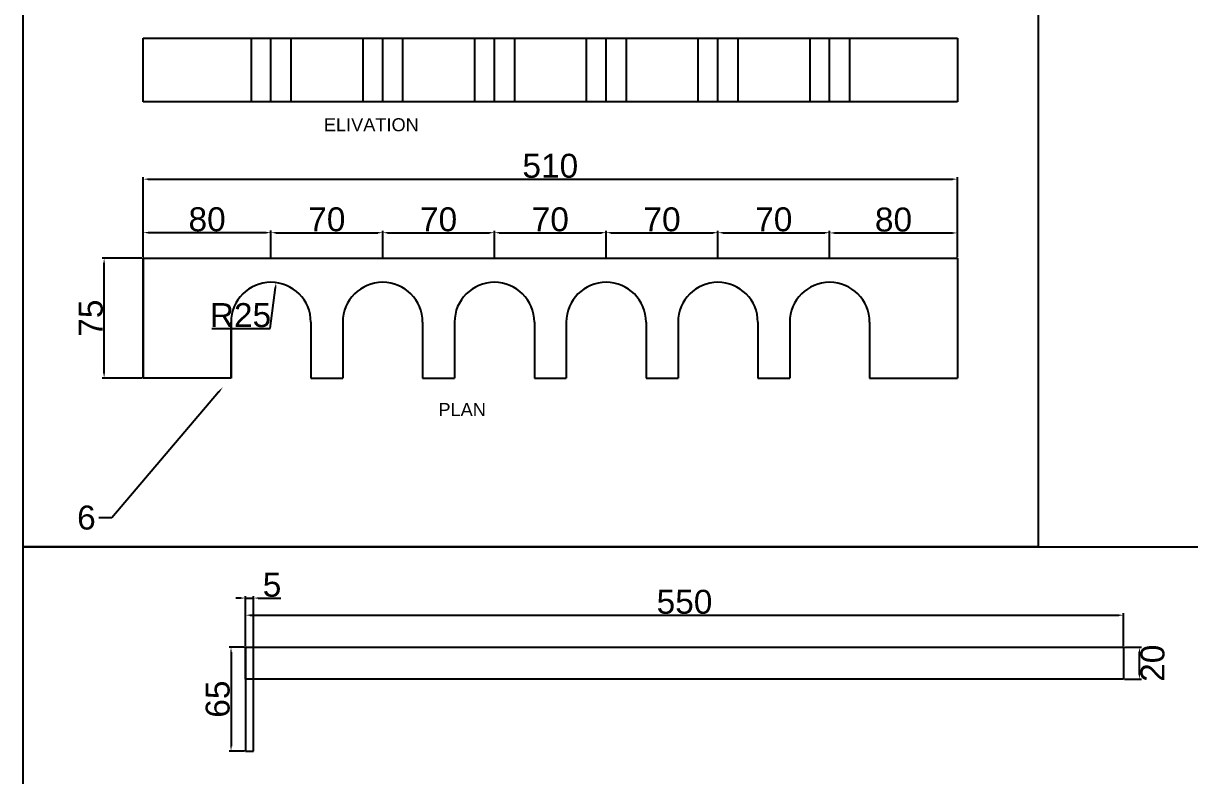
# Model space of a CAD drawing. Header units: millimetres. Extents: x -3009 to 55097, y -2803 to 5841.
# Drawn here: x 35359 to 36090, y -613 to -142 of the extents above; entities that cross this region are included whole.
import ezdxf
from ezdxf import colors
from ezdxf.entities.mleader import LeaderData, LeaderLine
from ezdxf.math import Vec2, Vec3

# ---------------------------------------------------------------- set-up
doc = ezdxf.new("R2010")
doc.units = ezdxf.units.MM
doc.layers.add('DIM', color=10, linetype='Continuous')
doc.styles.get("Standard").update_dxf_attribs({"font": 'arial.ttf', "height": 15})
doc.dimstyles.new('DIM', dxfattribs={"dimtxt": 15, "dimasz": 3, "dimexe": 1.25, "dimexo": 0.625, "dimtad": 2, "dimtoh": 1, "dimdec": 0, "dimtxsty": 'Standard', "dimcen": 2.5, "dimclrd": 1, "dimclre": 4, "dimclrt": 1, "dimadec": 0, "dimazin": 0, "dimtfac": 1, "dimtdec": 0, "dimtmove": 0, "dimatfit": 3, "dimfxl": 1, "dimtfillclr": 4, "dimarcsym": 0})

# ---------------------------------------------------------------- blocks, each defined once
blk = doc.blocks.new('*D441')
at = {"layer": 'Defpoints', "color": 0, "transparency": 16777216}
for p in [(35944.18, -239.67), (35434.18, -289.27), (35944.18, -289.27)]:
    blk.add_point(p, dxfattribs=at)
at = {"layer": 'DIM', "color": 4, "lineweight": -2, "transparency": 16777216}
for p, q in [((35434.18, -288.64), (35434.18, -238.42)), ((35944.18, -288.64), (35944.18, -238.42))]:
    blk.add_line(p, q, dxfattribs=at)
at = {"layer": 'DIM', "color": 1, "lineweight": -2, "transparency": 16777216}
blk.add_line((35437.18, -239.67), (35941.18, -239.67), dxfattribs=at)
at = {"layer": 'DIM', "color": 1, "transparency": 16777216}
for points in [[(35437.18, -239.17), (35437.18, -240.17), (35434.18, -239.67)], [(35941.18, -239.17), (35941.18, -240.17), (35944.18, -239.67)]]:
    blk.add_solid(points, dxfattribs=at)
at = {"layer": 'DIM', "color": 1, "transparency": 16777216, "insert": (35689.18, -231.38), "char_height": 15, "attachment_point": 5}
blk.add_mtext('510', dxfattribs=at)
blk = doc.blocks.new('*D379')
at = {"layer": 'Defpoints', "color": 0, "transparency": 16777216}
for p in [(35514.18, -273.17), (35434.18, -289.27), (35514.18, -289.27)]:
    blk.add_point(p, dxfattribs=at)
at = {"layer": 'DIM', "color": 4, "lineweight": -2, "transparency": 16777216}
for p, q in [((35434.18, -288.64), (35434.18, -271.92)), ((35514.18, -288.64), (35514.18, -271.92))]:
    blk.add_line(p, q, dxfattribs=at)
at = {"layer": 'DIM', "color": 1, "lineweight": -2, "transparency": 16777216}
blk.add_line((35437.18, -273.17), (35511.18, -273.17), dxfattribs=at)
at = {"layer": 'DIM', "color": 1, "transparency": 16777216}
for points in [[(35437.18, -272.67), (35437.18, -273.67), (35434.18, -273.17)], [(35511.18, -272.67), (35511.18, -273.67), (35514.18, -273.17)]]:
    blk.add_solid(points, dxfattribs=at)
at = {"layer": 'DIM', "color": 1, "transparency": 16777216, "insert": (35474.18, -264.89), "char_height": 15, "attachment_point": 5}
blk.add_mtext('80', dxfattribs=at)
blk = doc.blocks.new('*D380')
at = {"layer": 'Defpoints', "color": 0, "transparency": 16777216}
for p in [(35584.18, -273.22), (35514.18, -289.27), (35584.18, -289.27)]:
    blk.add_point(p, dxfattribs=at)
at = {"layer": 'DIM', "color": 4, "lineweight": -2, "transparency": 16777216}
for p, q in [((35514.18, -288.64), (35514.18, -271.97)), ((35584.18, -288.64), (35584.18, -271.97))]:
    blk.add_line(p, q, dxfattribs=at)
at = {"layer": 'DIM', "color": 1, "lineweight": -2, "transparency": 16777216}
blk.add_line((35517.18, -273.22), (35581.18, -273.22), dxfattribs=at)
at = {"layer": 'DIM', "color": 1, "transparency": 16777216}
for points in [[(35517.18, -272.72), (35517.18, -273.72), (35514.18, -273.22)], [(35581.18, -272.72), (35581.18, -273.72), (35584.18, -273.22)]]:
    blk.add_solid(points, dxfattribs=at)
at = {"layer": 'DIM', "color": 1, "transparency": 16777216, "insert": (35549.18, -264.93), "char_height": 15, "attachment_point": 5}
blk.add_mtext('70', dxfattribs=at)
blk = doc.blocks.new('*D381')
at = {"layer": 'Defpoints', "color": 0, "transparency": 16777216}
for p in [(35654.18, -273.22), (35584.18, -289.27), (35654.18, -289.27)]:
    blk.add_point(p, dxfattribs=at)
at = {"layer": 'DIM', "color": 4, "lineweight": -2, "transparency": 16777216}
for p, q in [((35584.18, -288.64), (35584.18, -271.97)), ((35654.18, -288.64), (35654.18, -271.97))]:
    blk.add_line(p, q, dxfattribs=at)
at = {"layer": 'DIM', "color": 1, "lineweight": -2, "transparency": 16777216}
blk.add_line((35587.18, -273.22), (35651.18, -273.22), dxfattribs=at)
at = {"layer": 'DIM', "color": 1, "transparency": 16777216}
for points in [[(35587.18, -272.72), (35587.18, -273.72), (35584.18, -273.22)], [(35651.18, -272.72), (35651.18, -273.72), (35654.18, -273.22)]]:
    blk.add_solid(points, dxfattribs=at)
at = {"layer": 'DIM', "color": 1, "transparency": 16777216, "insert": (35619.18, -264.93), "char_height": 15, "attachment_point": 5}
blk.add_mtext('70', dxfattribs=at)
blk = doc.blocks.new('*D382')
at = {"layer": 'Defpoints', "color": 0, "transparency": 16777216}
for p in [(35724.18, -273.22), (35654.18, -289.27), (35724.18, -289.27)]:
    blk.add_point(p, dxfattribs=at)
at = {"layer": 'DIM', "color": 4, "lineweight": -2, "transparency": 16777216}
for p, q in [((35654.18, -288.64), (35654.18, -271.97)), ((35724.18, -288.64), (35724.18, -271.97))]:
    blk.add_line(p, q, dxfattribs=at)
at = {"layer": 'DIM', "color": 1, "lineweight": -2, "transparency": 16777216}
blk.add_line((35657.18, -273.22), (35721.18, -273.22), dxfattribs=at)
at = {"layer": 'DIM', "color": 1, "transparency": 16777216}
for points in [[(35657.18, -272.72), (35657.18, -273.72), (35654.18, -273.22)], [(35721.18, -272.72), (35721.18, -273.72), (35724.18, -273.22)]]:
    blk.add_solid(points, dxfattribs=at)
at = {"layer": 'DIM', "color": 1, "transparency": 16777216, "insert": (35689.18, -264.93), "char_height": 15, "attachment_point": 5}
blk.add_mtext('70', dxfattribs=at)
blk = doc.blocks.new('*D383')
at = {"layer": 'Defpoints', "color": 0, "transparency": 16777216}
for p in [(35794.18, -273.22), (35724.18, -289.27), (35794.18, -289.27)]:
    blk.add_point(p, dxfattribs=at)
at = {"layer": 'DIM', "color": 4, "lineweight": -2, "transparency": 16777216}
for p, q in [((35724.18, -288.64), (35724.18, -271.97)), ((35794.18, -288.64), (35794.18, -271.97))]:
    blk.add_line(p, q, dxfattribs=at)
at = {"layer": 'DIM', "color": 1, "lineweight": -2, "transparency": 16777216}
blk.add_line((35727.18, -273.22), (35791.18, -273.22), dxfattribs=at)
at = {"layer": 'DIM', "color": 1, "transparency": 16777216}
for points in [[(35727.18, -272.72), (35727.18, -273.72), (35724.18, -273.22)], [(35791.18, -272.72), (35791.18, -273.72), (35794.18, -273.22)]]:
    blk.add_solid(points, dxfattribs=at)
at = {"layer": 'DIM', "color": 1, "transparency": 16777216, "insert": (35759.18, -264.93), "char_height": 15, "attachment_point": 5}
blk.add_mtext('70', dxfattribs=at)
blk = doc.blocks.new('*D384')
at = {"layer": 'Defpoints', "color": 0, "transparency": 16777216}
for p in [(35864.18, -273.22), (35794.18, -289.27), (35864.18, -289.27)]:
    blk.add_point(p, dxfattribs=at)
at = {"layer": 'DIM', "color": 4, "lineweight": -2, "transparency": 16777216}
for p, q in [((35794.18, -288.64), (35794.18, -271.97)), ((35864.18, -288.64), (35864.18, -271.97))]:
    blk.add_line(p, q, dxfattribs=at)
at = {"layer": 'DIM', "color": 1, "lineweight": -2, "transparency": 16777216}
blk.add_line((35797.18, -273.22), (35861.18, -273.22), dxfattribs=at)
at = {"layer": 'DIM', "color": 1, "transparency": 16777216}
for points in [[(35797.18, -272.72), (35797.18, -273.72), (35794.18, -273.22)], [(35861.18, -272.72), (35861.18, -273.72), (35864.18, -273.22)]]:
    blk.add_solid(points, dxfattribs=at)
at = {"layer": 'DIM', "color": 1, "transparency": 16777216, "insert": (35829.18, -264.93), "char_height": 15, "attachment_point": 5}
blk.add_mtext('70', dxfattribs=at)
blk = doc.blocks.new('*D385')
at = {"layer": 'Defpoints', "color": 0, "transparency": 16777216}
for p in [(35944.18, -273.35), (35864.18, -289.27), (35944.18, -289.27)]:
    blk.add_point(p, dxfattribs=at)
at = {"layer": 'DIM', "color": 4, "lineweight": -2, "transparency": 16777216}
for p, q in [((35864.18, -288.64), (35864.18, -272.1)), ((35944.18, -288.64), (35944.18, -272.1))]:
    blk.add_line(p, q, dxfattribs=at)
at = {"layer": 'DIM', "color": 1, "lineweight": -2, "transparency": 16777216}
blk.add_line((35867.18, -273.35), (35941.18, -273.35), dxfattribs=at)
at = {"layer": 'DIM', "color": 1, "transparency": 16777216}
for points in [[(35867.18, -272.85), (35867.18, -273.85), (35864.18, -273.35)], [(35941.18, -272.85), (35941.18, -273.85), (35944.18, -273.35)]]:
    blk.add_solid(points, dxfattribs=at)
at = {"layer": 'DIM', "color": 1, "transparency": 16777216, "insert": (35904.18, -265.07), "char_height": 15, "attachment_point": 5}
blk.add_mtext('80', dxfattribs=at)
blk = doc.blocks.new('*D442')
at = {"layer": 'Defpoints', "color": 0, "transparency": 16777216}
for p in [(35409.66, -289.27), (35434.18, -289.27), (35434.18, -364.27)]:
    blk.add_point(p, dxfattribs=at)
at = {"layer": 'DIM', "color": 4, "lineweight": -2, "transparency": 16777216}
for p, q in [((35433.56, -289.27), (35408.41, -289.27)), ((35433.56, -364.27), (35408.41, -364.27))]:
    blk.add_line(p, q, dxfattribs=at)
at = {"layer": 'DIM', "color": 1, "lineweight": -2, "transparency": 16777216}
blk.add_line((35409.66, -361.27), (35409.66, -292.27), dxfattribs=at)
at = {"layer": 'DIM', "color": 1, "transparency": 16777216}
for points in [[(35409.16, -292.27), (35410.16, -292.27), (35409.66, -289.27)], [(35409.16, -361.27), (35410.16, -361.27), (35409.66, -364.27)]]:
    blk.add_solid(points, dxfattribs=at)
at = {"layer": 'DIM', "color": 1, "transparency": 16777216, "insert": (35401.41, -326.77), "char_height": 15, "attachment_point": 5, "rotation": 90}
blk.add_mtext('75', dxfattribs=at)
blk = doc.blocks.new('*D465')
at = {"layer": 'Defpoints', "color": 0, "transparency": 16777216}
for p in [(36048.25, -532.97), (36058.25, -532.97), (36048.25, -552.97)]:
    blk.add_point(p, dxfattribs=at)
at = {"layer": 'DIM', "color": 4, "lineweight": -2, "transparency": 16777216}
for p, q in [((36048.88, -532.97), (36059.5, -532.97)), ((36048.88, -552.97), (36059.5, -552.97))]:
    blk.add_line(p, q, dxfattribs=at)
at = {"layer": 'DIM', "color": 1, "lineweight": -2, "transparency": 16777216}
blk.add_line((36058.25, -549.97), (36058.25, -535.97), dxfattribs=at)
at = {"layer": 'DIM', "color": 1, "transparency": 16777216}
for points in [[(36057.75, -535.97), (36058.75, -535.97), (36058.25, -532.97)], [(36057.75, -549.97), (36058.75, -549.97), (36058.25, -552.97)]]:
    blk.add_solid(points, dxfattribs=at)
at = {"layer": 'DIM', "color": 1, "transparency": 16777216, "insert": (36066.53, -542.97), "char_height": 15, "attachment_point": 5, "rotation": 90}
blk.add_mtext('20', dxfattribs=at)
blk = doc.blocks.new('*D466')
at = {"layer": 'Defpoints', "color": 0, "transparency": 16777216}
for p in [(35503.25, -502.15), (35498.25, -532.97), (35503.25, -532.97)]:
    blk.add_point(p, dxfattribs=at)
at = {"layer": 'DIM', "color": 1, "lineweight": -2, "transparency": 16777216}
for p, q in [((35495.25, -502.15), (35492.25, -502.15)), ((35498.25, -502.15), (35503.25, -502.15)), ((35506.25, -502.15), (35520.45, -502.15))]:
    blk.add_line(p, q, dxfattribs=at)
at = {"layer": 'DIM', "color": 4, "lineweight": -2, "transparency": 16777216}
for p, q in [((35498.25, -532.34), (35498.25, -500.9)), ((35503.25, -532.34), (35503.25, -500.9))]:
    blk.add_line(p, q, dxfattribs=at)
at = {"layer": 'DIM', "color": 1, "transparency": 16777216}
for points in [[(35495.25, -501.65), (35495.25, -502.65), (35498.25, -502.15)], [(35506.25, -501.65), (35506.25, -502.65), (35503.25, -502.15)]]:
    blk.add_solid(points, dxfattribs=at)
at = {"layer": 'DIM', "color": 1, "transparency": 16777216, "insert": (35514.85, -493.9), "char_height": 15, "attachment_point": 5}
blk.add_mtext('5', dxfattribs=at)
blk = doc.blocks.new('*D467')
at = {"layer": 'Defpoints', "color": 0, "transparency": 16777216}
for p in [(36048.25, -512.86), (35498.25, -532.97), (36048.25, -532.97)]:
    blk.add_point(p, dxfattribs=at)
at = {"layer": 'DIM', "color": 4, "lineweight": -2, "transparency": 16777216}
for p, q in [((35498.25, -532.34), (35498.25, -511.61)), ((36048.25, -532.34), (36048.25, -511.61))]:
    blk.add_line(p, q, dxfattribs=at)
at = {"layer": 'DIM', "color": 1, "lineweight": -2, "transparency": 16777216}
blk.add_line((35501.25, -512.86), (36045.25, -512.86), dxfattribs=at)
at = {"layer": 'DIM', "color": 1, "transparency": 16777216}
for points in [[(35501.25, -512.36), (35501.25, -513.36), (35498.25, -512.86)], [(36045.25, -512.36), (36045.25, -513.36), (36048.25, -512.86)]]:
    blk.add_solid(points, dxfattribs=at)
at = {"layer": 'DIM', "color": 1, "transparency": 16777216, "insert": (35773.25, -504.58), "char_height": 15, "attachment_point": 5}
blk.add_mtext('550', dxfattribs=at)
blk = doc.blocks.new('*D365')
at = {"color": 1, "lineweight": -2, "transparency": 16777216}
for p, q in [((35513.67, -333.23), (35517.01, -307.45)), ((35477.09, -333.23), (35513.67, -333.23))]:
    blk.add_line(p, q, dxfattribs=at)
at = {"color": 1, "transparency": 16777216}
blk.add_solid([(35516.51, -307.39), (35517.5, -307.52), (35517.39, -304.48)], dxfattribs=at)
at = {"layer": 'Defpoints', "color": 0, "transparency": 16777216}
for p in [(35517.39, -304.48), (35514.18, -329.27)]:
    blk.add_point(p, dxfattribs=at)
at = {"color": 1, "transparency": 16777216, "insert": (35495.07, -324.94), "char_height": 15, "attachment_point": 5}
blk.add_mtext('R25', dxfattribs=at)
blk = doc.blocks.new('*D397')
at = {"layer": 'Defpoints', "color": 0, "transparency": 16777216}
for p in [(35498.25, -532.97), (35489.17, -597.97), (35498.25, -597.97)]:
    blk.add_point(p, dxfattribs=at)
at = {"layer": 'DIM', "color": 4, "lineweight": -2, "transparency": 16777216}
for p, q in [((35497.63, -532.97), (35487.92, -532.97)), ((35497.63, -597.97), (35487.92, -597.97))]:
    blk.add_line(p, q, dxfattribs=at)
at = {"layer": 'DIM', "color": 1, "lineweight": -2, "transparency": 16777216}
blk.add_line((35489.17, -535.97), (35489.17, -594.97), dxfattribs=at)
at = {"layer": 'DIM', "color": 1, "transparency": 16777216}
for points in [[(35488.67, -535.97), (35489.67, -535.97), (35489.17, -532.97)], [(35488.67, -594.97), (35489.67, -594.97), (35489.17, -597.97)]]:
    blk.add_solid(points, dxfattribs=at)
at = {"layer": 'DIM', "color": 1, "transparency": 16777216, "insert": (35480.88, -565.47), "char_height": 15, "attachment_point": 5, "rotation": 90}
blk.add_mtext('65', dxfattribs=at)

msp = doc.modelspace()

# ---------------------------------------------------------------- linework, layer by layer
at = {"color": 252, "true_color": 0x939598}
for p, q in [((35359.05, -1072.68), (35359.05, 258.29)), ((35994.82, -48.13), (35994.82, -470)), ((35359.05, -470), (36191.37, -470))]:
    msp.add_line(p, q, dxfattribs=at)
for p, q in [((35434.18, -151.3), (35944.18, -151.3)), ((35434.18, -191.3), (35434.18, -151.3)), ((35501.68, -151.3), (35526.68, -151.3)), ((35501.68, -151.3), (35501.68, -191.3)), ((35514.18, -191.3), (35514.18, -151.3)), ((35526.68, -151.3), (35526.68, -191.3)), ((35571.68, -151.3), (35571.68, -191.3)), ((35584.18, -191.3), (35584.18, -151.3)), ((35596.68, -151.3), (35596.68, -191.3)), ((35641.68, -151.3), (35641.68, -191.3)), ((35654.18, -191.3), (35654.18, -151.3)), ((35666.68, -151.3), (35666.68, -191.3)), ((35711.68, -151.3), (35711.68, -191.3)), ((35724.18, -191.3), (35724.18, -151.3)), ((35736.68, -151.3), (35736.68, -191.3)), ((35781.68, -151.3), (35781.68, -191.3)), ((35794.18, -191.3), (35794.18, -151.3)), ((35806.68, -151.3), (35806.68, -191.3)), ((35851.68, -151.3), (35851.68, -191.3)), ((35864.18, -191.3), (35864.18, -151.3)), ((35876.68, -151.3), (35876.68, -191.3)), ((35944.18, -151.3), (35944.18, -191.3)), ((35944.18, -191.3), (35434.18, -191.3)), ((35434.18, -289.27), (35434.18, -364.27)), ((35434.18, -364.27), (35434.18, -289.27)), ((35434.18, -289.27), (35944.18, -289.27)), ((35944.18, -289.27), (35944.18, -364.27)), ((35489.18, -329.27), (35489.18, -364.27)), ((35489.18, -364.27), (35489.18, -329.27)), ((35539.18, -329.27), (35539.18, -364.27)), ((35559.18, -329.27), (35559.18, -364.27)), ((35609.18, -329.27), (35609.18, -364.27)), ((35629.18, -329.27), (35629.18, -364.27)), ((35679.18, -329.27), (35679.18, -364.27)), ((35699.18, -329.27), (35699.18, -364.27)), ((35749.18, -329.27), (35749.18, -364.27)), ((35769.18, -329.27), (35769.18, -364.27)), ((35819.18, -329.27), (35819.18, -364.27)), ((35839.18, -329.27), (35839.18, -364.27)), ((35889.18, -329.27), (35889.18, -364.27)), ((35489.18, -364.27), (35434.18, -364.27)), ((35539.18, -364.27), (35559.18, -364.27)), ((35609.18, -364.27), (35629.18, -364.27)), ((35679.18, -364.27), (35699.18, -364.27)), ((35749.18, -364.27), (35769.18, -364.27)), ((35819.18, -364.27), (35839.18, -364.27)), ((35889.18, -364.27), (35944.18, -364.27)), ((35994.82, -470), (35359.05, -470)), ((35498.25, -532.97), (36048.25, -532.97)), ((35498.25, -552.97), (35498.25, -532.97)), ((35498.25, -532.97), (35498.25, -597.97)), ((35503.25, -597.97), (35503.25, -532.97)), ((36048.25, -532.97), (36048.25, -552.97)), ((36048.25, -552.97), (35498.25, -552.97)), ((35498.25, -597.97), (35503.25, -597.97))]:
    msp.add_line(p, q)
for centre in [(35514.18, -329.27), (35584.18, -329.27), (35654.18, -329.27), (35724.18, -329.27), (35794.18, -329.27), (35864.18, -329.27)]:
    msp.add_arc(centre, 25, 0, 180)

# ---------------------------------------------------------------- texts
for s, p in [(' ELIVATION', (35544.16, -209.63)), ('PLAN', (35619.08, -388.07))]:
    msp.add_text(s, height=8.151).set_placement(p)

# ---------------------------------------------------------------- dimensions: what is measured, and where the dimension line sits
dim = msp.add_radius_dim(center=(35514.18, -329.27), mpoint=(35517.39, -304.48), dimstyle='DIM')
dim.commit()
dim.dimension.update_dxf_attribs({"geometry": '*D365', "text_midpoint": (35495.07, -333.23), "dimtype": 164})
at = {"layer": 'DIM'}
for base, p1, p2, picture, middle in [((35944.18, -239.67), (35434.18, -289.27), (35944.18, -289.27), '*D441', (35689.18, -231.38)), ((35514.18, -273.17), (35434.18, -289.27), (35514.18, -289.27), '*D379', (35474.18, -264.89)), ((35584.18, -273.22), (35514.18, -289.27), (35584.18, -289.27), '*D380', (35549.18, -264.93)), ((35654.18, -273.22), (35584.18, -289.27), (35654.18, -289.27), '*D381', (35619.18, -264.93)), ((35724.18, -273.22), (35654.18, -289.27), (35724.18, -289.27), '*D382', (35689.18, -264.93)), ((35794.18, -273.22), (35724.18, -289.27), (35794.18, -289.27), '*D383', (35759.18, -264.93)), ((35864.18, -273.22), (35794.18, -289.27), (35864.18, -289.27), '*D384', (35829.18, -264.93)), ((35944.18, -273.35), (35864.18, -289.27), (35944.18, -289.27), '*D385', (35904.18, -265.07)), ((35503.25, -502.15), (35498.25, -532.97), (35503.25, -532.97), '*D466', (35514.85, -493.9)), ((36048.25, -512.86), (35498.25, -532.97), (36048.25, -532.97), '*D467', (35773.25, -504.58))]:
    dim = msp.add_linear_dim(base=base, p1=p1, p2=p2, dimstyle='DIM', dxfattribs=at)
    dim.commit()
    dim.dimension.update_dxf_attribs({"geometry": picture, "text_midpoint": middle})
for base, p1, p2, picture, middle in [((35409.66, -289.27), (35434.18, -364.27), (35434.18, -289.27), '*D442', (35401.41, -326.77)), ((35489.17, -597.97), (35498.25, -532.97), (35498.25, -597.97), '*D397', (35480.88, -565.47))]:
    dim = msp.add_linear_dim(base=base, p1=p1, p2=p2, angle=90, dimstyle='DIM', dxfattribs=at)
    dim.commit()
    dim.dimension.update_dxf_attribs({"geometry": picture, "text_midpoint": middle})
dim = msp.add_linear_dim(base=(36058.25, -532.97), p1=(36048.25, -552.97), p2=(36048.25, -532.97), angle=90, dimstyle='DIM', dxfattribs=at)
dim.commit()
dim.dimension.update_dxf_attribs({"geometry": '*D465', "text_midpoint": (36058.25, -542.97), "dimtype": 160})

# ---------------------------------------------------------------- leaders
ml = msp.add_multileader_mtext('Standard')
ml.set_content('6', color=256)
ml.set_leader_properties()
ml.build(insert=Vec2(0, 0))
ctx = ml.context
ctx.base_point, ctx.char_height, ctx.plane_origin = Vec3(35392.49, -451.82), 15, Vec3(35483.97, -370.05)
ctx.text_align_type = 2
notes = []
notes.append((ctx, [(0, (1, 1, 0), (35414.4, -451.82), (-1, 0), 8, [(0, [(35483.97, -370.05)], 0, [])])]))
ctx.mtext.insert, ctx.mtext.alignment, ctx.mtext.flow_direction = Vec3(35404.4, -444.19), 3, 5
for ctx, leaders in notes:
    for number, flags, end, landing, length, lines in leaders:
        leader = LeaderData()
        leader.index, (leader.has_last_leader_line, leader.has_dogleg_vector, leader.attachment_direction) = number, flags
        leader.last_leader_point, leader.dogleg_vector, leader.dogleg_length = Vec3(end), Vec3(landing), length
        for number, points, colour, breaks in lines:
            line = LeaderLine()
            line.index, line.vertices, line.color, line.breaks = number, Vec3.list(points), colors.encode_raw_color(colour), breaks
            leader.lines.append(line)
        ctx.leaders.append(leader)

doc.saveas('drawing.dxf')
